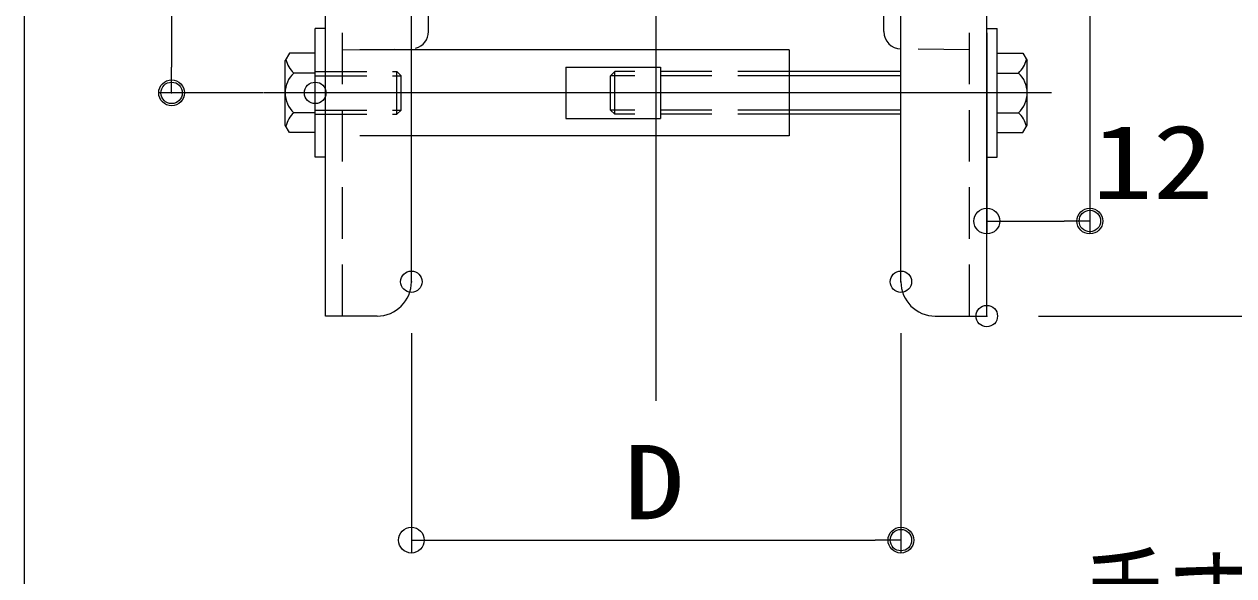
# Model space of a CAD drawing. Units: millimetres, scale not verified. Extents: x -800 to 819, y -554 to 554.
# Drawn here: x -800 to -659.2, y -259.1 to -194.8 of the extents above; entities that cross this region are included whole.
import ezdxf
from ezdxf.enums import TextEntityAlignment as Align

# ---------------------------------------------------------------- set-up
doc = ezdxf.new("R2010")
doc.units = ezdxf.units.MM
doc.header["$LTSCALE"] = 5
doc.header["$PDMODE"] = 32
doc.header["$PDSIZE"] = 2.5
doc.linetypes.add('DASHED1', pattern=[1.8, 1.2, -0.6])
for name, color, linetype, lineweight in [('0-0_zumenwaku', 6, 'Continuous', 9), ('0-2_sunpou', 1, 'Continuous', 9), ('0-3_0', 5, 'DASHED1', 9), ('0-6_06仕上投影', 4, 'Continuous', 9), ('0-7_center', 5, 'Continuous', 9), ('0-9_レイヤー_1', 5, 'Continuous', 9), ('0-D_DEFPOINTS', 7, 'Continuous', 9)]:
    doc.layers.add(name, color=color, linetype=linetype, lineweight=lineweight)
doc.styles.add('ＭＳ ゴシック', font='')
doc.styles.get('ＭＳ ゴシック').set_extended_font_data('MS Gothic')

# ---------------------------------------------------------------- blocks, each defined once
blk = doc.blocks.new('_ORIGIN')
at = {"layer": '0-3_0', "color": 1, "linetype": 'Continuous'}
blk.add_line((0, 0), (-5, 0), dxfattribs=at)
blk.add_circle((0, 0), 2.5, dxfattribs=at)
blk = doc.blocks.new('MLeader47')
at = {"layer": '0-2_sunpou', "color": 2, "style": 'ＭＳ ゴシック', "width": 0.75}
blk.add_text('手すり支柱さはみ付用金具本体B', height=9.621, dxfattribs=at).set_placement((-676.752, -269.625), align=Align.BOTTOM_LEFT)

msp = doc.modelspace()

# ---------------------------------------------------------------- linework, layer by layer
at = {"layer": '0-0_zumenwaku'}
msp.add_lwpolyline([(-800, -554), (800, -554), (800, 554), (-800, 554)], close=True, dxfattribs=at)
at = {"layer": '0-2_sunpou'}
for p, q in [((-782.837, -141.846), (-782.837, -199.846)), ((-675.919, -192.927), (-675.919, -219.274)), ((-687.919, -195.846), (-687.919, -219.274)), ((-772.119, -202.846), (-784.337, -202.846)), ((-684.919, -217.774), (-678.919, -217.774)), ((-681.919, -228.846), (-559.044, -228.846)), ((-681.919, -228.846), (-574.895, -228.846)), ((-754.919, -230.846), (-754.919, -256.442)), ((-697.919, -230.846), (-697.919, -256.442)), ((-751.919, -254.942), (-700.919, -254.942))]:
    msp.add_line(p, q, dxfattribs=at)
at = {"layer": '0-3_0'}
for p, q in [((-762.919, -228.846), (-762.919, -112.846)), ((-689.919, -228.846), (-689.919, -112.846)), ((-762.919, -197.846), (-754.884, -197.706)), ((-754.919, -197.846), (-762.919, -197.846)), ((-689.919, -197.846), (-697.919, -197.707)), ((-766.119, -200.346), (-756.619, -200.346)), ((-766.119, -200.846), (-756.119, -200.846)), ((-756.119, -204.846), (-756.119, -200.846)), ((-731.719, -204.846), (-731.719, -200.846)), ((-710.919, -200.846), (-731.719, -200.846)), ((-710.919, -200.346), (-731.219, -200.346)), ((-766.119, -204.846), (-756.119, -204.846)), ((-766.119, -205.346), (-756.619, -205.346)), ((-756.119, -204.846), (-756.619, -205.346)), ((-710.919, -204.846), (-731.719, -204.846)), ((-731.719, -204.846), (-731.219, -205.346)), ((-710.919, -205.346), (-731.219, -205.346)), ((-754.919, -207.846), (-762.919, -207.846))]:
    msp.add_line(p, q, dxfattribs=at)
for points in [[(-756.619, -205.346), (-756.619, -200.346), (-756.119, -200.846)], [(-731.219, -205.346), (-731.219, -200.346), (-731.719, -200.846)]]:
    msp.add_lwpolyline(points, dxfattribs=at)
at = {"layer": '0-6_06仕上投影'}
for p, q in [((-764.919, -228.846), (-764.919, -112.846)), ((-687.919, -228.846), (-687.919, -112.846)), ((-754.919, -224.846), (-754.919, -116.846)), ((-697.919, -224.846), (-697.919, -116.846)), ((-752.919, -195.706), (-752.919, -145.986)), ((-699.919, -195.706), (-699.919, -145.986)), ((-710.919, -197.846), (-754.919, -197.846)), ((-710.919, -197.846), (-710.919, -207.846)), ((-736.919, -199.846), (-725.919, -199.846)), ((-736.919, -199.846), (-736.919, -205.846)), ((-725.919, -199.846), (-725.919, -205.846)), ((-736.919, -205.846), (-725.919, -205.846)), ((-710.919, -207.846), (-754.919, -207.846)), ((-758.919, -228.846), (-764.919, -228.846)), ((-693.919, -228.846), (-687.919, -228.846))]:
    msp.add_line(p, q, dxfattribs=at)
for centre, radius, start, end in [((-754.919, -195.706), 2, 284.47751, 0), ((-697.919, -195.706), 2, 180, 270), ((-758.919, -224.846), 4, 270, 0), ((-693.919, -224.846), 4, 180, 270)]:
    msp.add_arc(centre, radius, start, end, dxfattribs=at)
at = {"layer": '0-7_center'}
for p, q in [((-726.419, -238.718), (-726.419, -106.112)), ((-680.372, -202.846), (-772.064, -202.846))]:
    msp.add_line(p, q, dxfattribs=at)
at = {"layer": '0-9_レイヤー_1'}
for p, q in [((-766.119, -210.346), (-766.119, -195.346)), ((-764.919, -195.346), (-766.119, -195.346)), ((-687.919, -195.346), (-686.719, -195.346)), ((-686.719, -210.346), (-686.719, -195.346)), ((-769.119, -198.228), (-769.619, -199.094)), ((-766.119, -198.228), (-769.119, -198.228)), ((-686.719, -198.228), (-683.719, -198.228)), ((-683.719, -198.228), (-683.219, -199.094)), ((-769.619, -206.599), (-769.619, -199.094)), ((-683.219, -206.599), (-683.219, -199.094)), ((-766.119, -200.537), (-768.619, -200.537)), ((-697.919, -200.346), (-710.919, -200.346)), ((-697.919, -200.846), (-710.919, -200.846)), ((-686.719, -200.537), (-684.219, -200.537)), ((-766.119, -205.156), (-768.619, -205.156)), ((-697.919, -204.846), (-710.919, -204.846)), ((-697.919, -205.346), (-710.919, -205.346)), ((-686.719, -205.156), (-684.219, -205.156)), ((-769.119, -207.465), (-769.619, -206.599)), ((-683.719, -207.465), (-683.219, -206.599)), ((-766.119, -207.465), (-769.119, -207.465)), ((-686.719, -207.465), (-683.719, -207.465)), ((-764.919, -210.346), (-766.119, -210.346)), ((-687.919, -210.346), (-686.719, -210.346))]:
    msp.add_line(p, q, dxfattribs=at)
for centre, start, end in [((-766.452, -198.228), 193.17355, 226.82645), ((-686.386, -198.228), 313.17355, 346.82645), ((-766.452, -202.846), 133.17355, 226.82645), ((-686.386, -202.846), 313.17355, 46.82645), ((-766.452, -207.465), 133.17355, 166.82645), ((-686.386, -207.465), 13.17355, 46.82645)]:
    msp.add_arc(centre, 3.167, start, end, dxfattribs=at)
at = {"layer": '0-D_DEFPOINTS'}
for p in [(-782.837, -202.846), (-766.119, -202.846), (-675.919, -217.774), (-754.919, -224.846), (-697.919, -224.846), (-687.919, -228.846), (-697.919, -254.942)]:
    msp.add_point(p, dxfattribs=at)

# ---------------------------------------------------------------- block references
at = {"layer": '0-2_sunpou', "xscale": 0.6, "yscale": 0.6}
for p, rotation in [((-782.837, -202.846), 270), ((-687.919, -217.774), 180), ((-754.919, -254.942), 180)]:
    msp.add_blockref('_ORIGIN', p, dxfattribs=dict(at, rotation=rotation))
for p in [(-675.919, -217.774), (-697.919, -254.942)]:
    msp.add_blockref('_ORIGIN', p, dxfattribs=at)
at = {"layer": '0-2_sunpou'}
msp.add_blockref('MLeader47', (0, 0), dxfattribs=at)

# ---------------------------------------------------------------- texts
at = {"layer": '0-2_sunpou', "color": 2, "style": 'ＭＳ ゴシック', "width": 1.2}
for s, p in [('12', (-675.653, -217.81)), ('D', (-730.19, -255.107))]:
    msp.add_text(s, height=8.651, dxfattribs=at).set_placement(p, align=Align.BOTTOM_LEFT)

doc.saveas('drawing.dxf')
